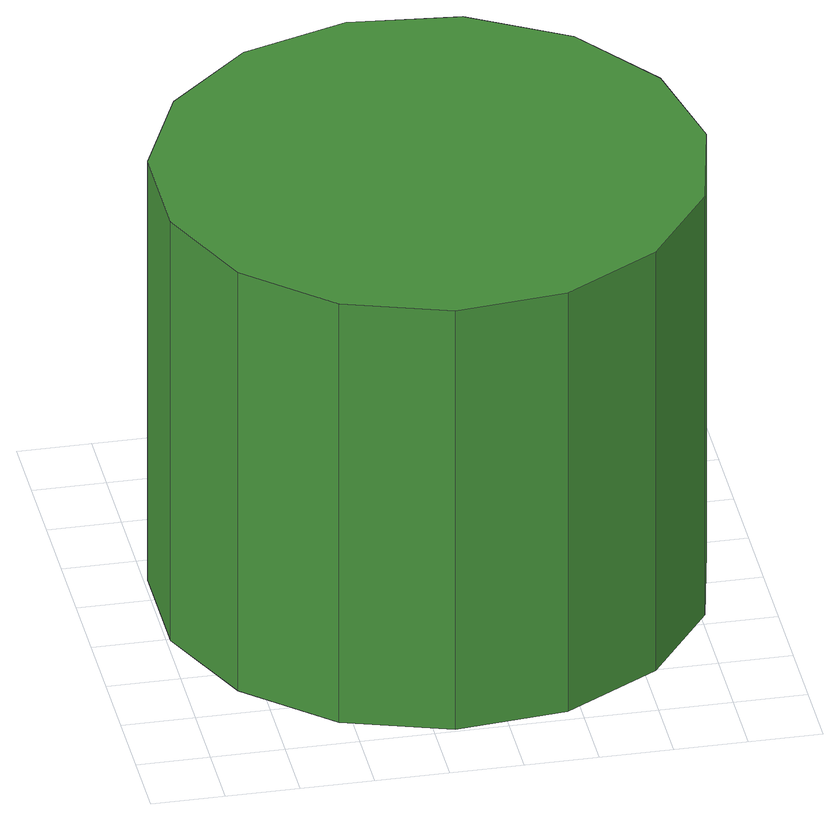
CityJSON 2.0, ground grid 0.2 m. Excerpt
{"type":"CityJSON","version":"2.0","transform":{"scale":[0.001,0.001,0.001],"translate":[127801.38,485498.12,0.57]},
"CityObjects":{
"tree1":{"type":"SolitaryVegetationObject","attributes":{"function":"something"},"geometry":[{"type":"MultiSurface","lod":"1","boundaries":[[[0,1,2,3,4,5,6,7,8,9,10,11,12,13,14]],[[15,16,17,18,19,20,21,22,23,24,25,26,27,28,29]],[[0,29,28,1]],[[1,28,27,2]],[[2,27,26,3]],[[3,26,25,4]],[[4,25,24,5]],[[5,24,23,6]],[[6,23,22,7]],[[7,22,21,8]],[[8,21,20,9]],[[9,20,19,10]],[[10,19,18,11]],[[11,18,17,12]],[[12,17,16,13]],[[13,16,15,14]],[[14,15,29,0]]]}]}
},
"vertices":[
[1476,747,1294],[1412,1048,1294],[1231,1297,1294],[964,1452,1294],[657,1484,1294],[364,1389,1294],[135,1182,1294],[10,901,1294],[10,592,1294],[135,311,1294],[364,104,1294],[657,9,1294],[964,41,1294],[1231,196,1294],[1412,445,1294],[1412,445,4],[1231,196,4],[964,41,4],[657,9,4],[364,104,4],[135,311,4],[10,592,4],[10,901,4],[135,1182,4],[364,1389,4],[657,1484,4],[964,1452,4],[1231,1297,4],[1412,1048,4],[1476,747,4]
]}
